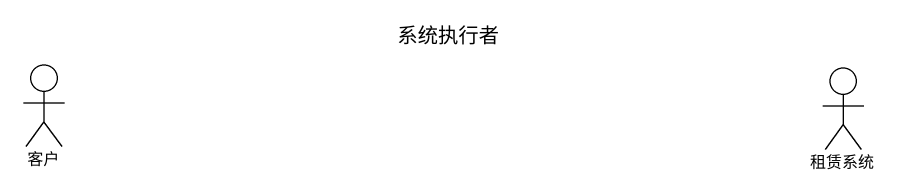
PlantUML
@startuml
title 系统执行者
actor 客户
actor 租赁系统
@enduml
